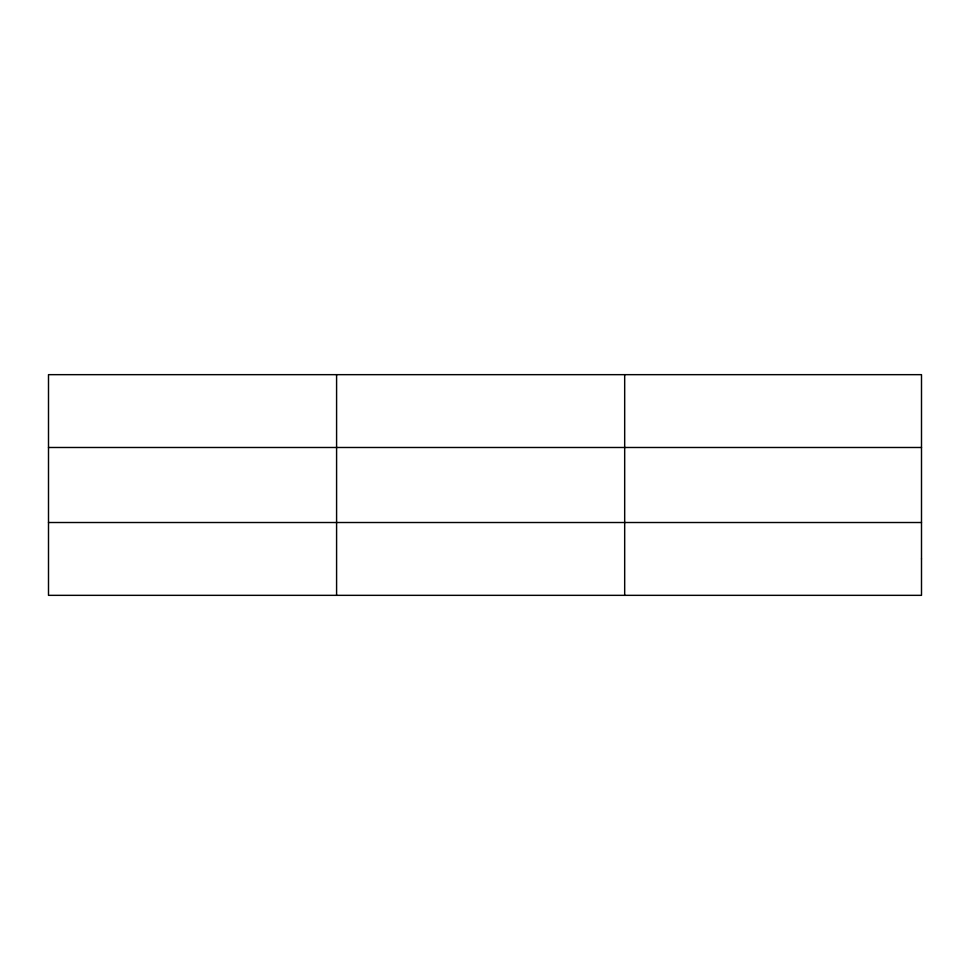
<?xml version="1.0" encoding="UTF-8"?>
<svg xmlns="http://www.w3.org/2000/svg" width="970" height="970" viewBox="0 0 970 970"><rect width="100%" height="100%" fill="white"/><g stroke="black" fill="none" stroke-linecap="round" stroke-linejoin="round"><path stroke-width="1.45" d="M336.59 595.337L336.59 374.662M624.68 595.337L624.68 374.662M48.5 447.485L921.5 447.485M48.5 522.515L921.5 522.515M921.5 558.926L921.5 595.337L48.5 595.337L48.5 374.662L921.5 374.662L921.5 558.926"/></g></svg>
